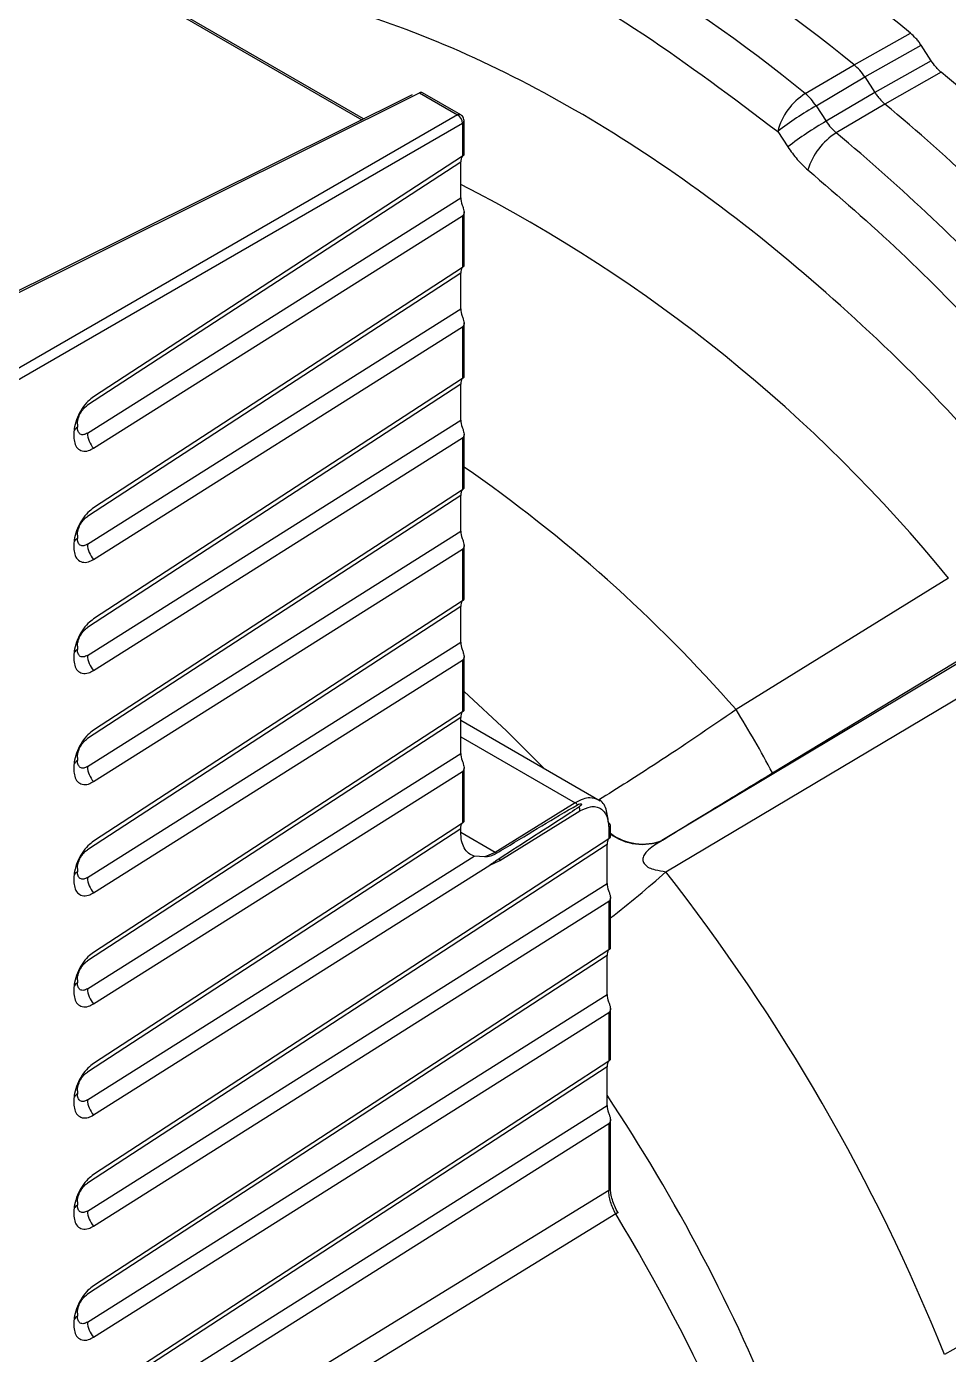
# Model space of a CAD drawing. Extents: x 75 to 2075, y 25 to 1460.
# Drawn here: x 1851.12 to 1885.41, y 570.92 to 620.32 of the extents above; entities that cross this region are included whole.
import ezdxf

# ---------------------------------------------------------------- set-up
doc = ezdxf.new("R2010")
doc.units = 0
doc.header["$LTSCALE"] = 5
doc.linetypes.add('SLD-KATı', pattern=[0])
doc.layers.get('0').update_dxf_attribs({"linetype": 'CONTINUOUS'})

msp = doc.modelspace()

# ---------------------------------------------------------------- linework, layer by layer
at = {"color": 8, "linetype": 'SLD-KATı'}
for p, q in [((1853.926, 622.433), (1863.588, 616.855)), ((1867.27, 593.899), (1871.522, 591.445)), ((1868.546, 589.6), (1867.273, 590.335))]:
    msp.add_line(p, q, dxfattribs=at)
at = {"color": 7, "linetype": 'SLD-KATı'}
for p, q in [((1863.657, 616.889), (1854.041, 622.44)), ((1881.898, 618.898), (1883.995, 620.077)), ((1882.301, 618.445), (1884.398, 619.624)), ((1884.769, 619.05), (1884.398, 619.624)), ((1884.769, 619.05), (1882.672, 617.87)), ((1880.086, 617.826), (1881.898, 618.898)), ((1885.145, 618.619), (1883.049, 617.439)), ((1880.489, 617.373), (1882.301, 618.445)), ((1882.301, 618.445), (1882.672, 617.87)), ((1865.458, 617.786), (1849.462, 609.82)), ((1849.583, 609.805), (1865.736, 617.85)), ((1865.736, 617.85), (1867.154, 617.032)), ((1867.269, 617.039), (1865.852, 617.857)), ((1882.672, 617.87), (1880.86, 616.799)), ((1867.154, 617.032), (1849.689, 606.95)), ((1880.489, 617.373), (1880.86, 616.799)), ((1883.049, 617.439), (1881.237, 616.367)), ((1849.863, 606.643), (1867.33, 616.726)), ((1867.33, 616.726), (1867.33, 615.493)), ((1867.394, 615.554), (1867.394, 616.823)), ((1879.06, 616.422), (1879.432, 615.848)), ((1867.27, 615.282), (1853.383, 606.231)), ((1867.33, 615.493), (1853.61, 606.55)), ((1867.27, 613.949), (1867.27, 615.282)), ((1853.383, 605.194), (1867.27, 613.949)), ((1853.61, 604.632), (1867.33, 613.283)), ((1867.33, 613.283), (1867.33, 611.359)), ((1867.394, 611.42), (1867.394, 613.415)), ((1867.27, 611.149), (1853.383, 602.097)), ((1867.33, 611.359), (1853.61, 602.416)), ((1867.27, 609.816), (1867.27, 611.149)), ((1853.383, 601.06), (1867.27, 609.816)), ((1853.61, 600.498), (1867.33, 609.149)), ((1867.33, 609.149), (1867.33, 607.225)), ((1867.394, 607.286), (1867.394, 609.281)), ((1867.33, 607.225), (1853.61, 598.283)), ((1867.27, 607.015), (1853.383, 597.964)), ((1867.27, 605.682), (1867.27, 607.015)), ((1853.383, 596.926), (1867.27, 605.682)), ((1852.878, 605.182), (1852.878, 605.063)), ((1853.01, 605.532), (1853.01, 605.413)), ((1867.394, 603.152), (1867.394, 605.148)), ((1853.61, 596.365), (1867.33, 605.015)), ((1867.33, 605.015), (1867.33, 603.092)), ((1867.27, 602.881), (1853.383, 593.83)), ((1867.33, 603.092), (1853.61, 594.149)), ((1867.27, 601.548), (1867.27, 602.881)), ((1853.01, 601.399), (1853.01, 601.28)), ((1853.383, 592.792), (1867.27, 601.548)), ((1852.878, 601.048), (1852.878, 600.929)), ((1853.61, 592.231), (1867.33, 600.882)), ((1867.33, 600.882), (1867.33, 598.958)), ((1867.394, 599.019), (1867.394, 601.014)), ((1893.057, 600.997), (1874.754, 590.04)), ((1874.897, 588.878), (1893.272, 599.822)), ((1885.41, 599.806), (1877.512, 594.909)), ((1867.27, 598.747), (1853.383, 589.696)), ((1867.33, 598.958), (1853.61, 590.015)), ((1867.27, 597.415), (1867.27, 598.747)), ((1853.01, 597.265), (1853.01, 597.146)), ((1853.383, 588.659), (1867.27, 597.415)), ((1878.863, 592.555), (1886.825, 597.38)), ((1852.878, 596.914), (1852.878, 596.795)), ((1853.61, 588.097), (1867.33, 596.748)), ((1867.33, 596.748), (1867.33, 594.824)), ((1867.394, 594.885), (1867.394, 596.88)), ((1867.33, 594.824), (1853.61, 585.881)), ((1867.27, 594.614), (1853.383, 585.563)), ((1867.27, 593.281), (1867.27, 594.614)), ((1872.461, 591.51), (1867.27, 594.506)), ((1853.383, 584.525), (1867.27, 593.281)), ((1852.878, 592.78), (1852.878, 592.662)), ((1853.01, 593.131), (1853.01, 593.012)), ((1853.61, 583.963), (1867.33, 592.614)), ((1867.33, 592.614), (1867.33, 590.69)), ((1867.394, 590.751), (1867.394, 592.746)), ((1871.522, 591.445), (1868.546, 589.6)), ((1868.729, 589.298), (1871.704, 591.142)), ((1867.27, 590.48), (1853.383, 581.429)), ((1867.33, 590.69), (1853.61, 581.748)), ((1867.27, 590.364), (1867.27, 590.48)), ((1872.774, 590.501), (1872.774, 590.105)), ((1872.838, 590.166), (1872.838, 590.598)), ((1872.714, 589.895), (1853.383, 577.295)), ((1872.774, 590.105), (1853.61, 577.614)), ((1872.714, 588.446), (1872.714, 589.895)), ((1874.754, 590.04), (1874.775, 590.053)), ((1853.383, 580.391), (1867.77, 589.462)), ((1868.167, 589.435), (1867.77, 589.462)), ((1868.546, 589.6), (1868.167, 589.435)), ((1853.01, 588.997), (1853.01, 588.879)), ((1853.61, 579.83), (1868.356, 589.128)), ((1868.356, 589.128), (1868.729, 589.298)), ((1852.878, 588.647), (1852.878, 588.528)), ((1853.383, 576.258), (1872.714, 588.446)), ((1872.838, 586.032), (1872.838, 587.912)), ((1853.61, 575.696), (1872.774, 587.779)), ((1872.774, 587.779), (1872.774, 585.971)), ((1872.774, 585.971), (1853.61, 573.48)), ((1872.714, 585.761), (1853.383, 573.161)), ((1872.714, 584.312), (1872.714, 585.761)), ((1852.878, 584.513), (1852.878, 584.394)), ((1853.01, 584.864), (1853.01, 584.745)), ((1853.383, 572.124), (1872.714, 584.312)), ((1853.61, 571.562), (1872.774, 583.646)), ((1872.774, 583.646), (1872.774, 581.838)), ((1872.838, 581.898), (1872.838, 583.778)), ((1872.714, 581.627), (1853.383, 569.028)), ((1872.774, 581.838), (1853.61, 569.346)), ((1872.714, 580.178), (1872.714, 581.627)), ((1903.928, 581.365), (1885.263, 570.923)), ((1853.01, 580.73), (1853.01, 580.611)), ((1852.878, 580.379), (1852.878, 580.26)), ((1853.383, 567.99), (1872.714, 580.178)), ((1853.61, 567.428), (1872.774, 579.512)), ((1872.774, 579.512), (1872.774, 577.027)), ((1872.838, 577.123), (1872.838, 579.644)), ((1872.774, 577.027), (1843.786, 559.204)), ((1853.01, 576.596), (1853.01, 576.477)), ((1873.036, 576.151), (1844.037, 558.347)), ((1852.878, 576.246), (1852.878, 576.127)), ((1852.878, 572.112), (1852.878, 571.993)), ((1853.01, 572.462), (1853.01, 572.344))]:
    msp.add_line(p, q, dxfattribs=at)
at = {"color": 8, "linetype": 'SLD-KATı', "flags": 128}
msp.add_lwpolyline([(1870.381, 592.711), (1868.968, 594.122), (1867.394, 595.583)], dxfattribs=at)
at = {"color": 7, "linetype": 'SLD-KATı'}
for centre, radius, start, end in [((1849.27, 577.717), 54.774, 50.6577, 69.3477), ((1847.115, 576.492), 54.847, 50.6397, 69.3656), ((1845.353, 575.458), 54.785, 50.6549, 69.3505), ((1834.114, 557.64), 79.515, 43.19544, 50.07543), ((1865.801, 617.749), 0.12, 64.717, 122.5168), ((1881.331, 615.84), 2.344, 122.0779, 165.622), ((1866.976, 616.726), 0.354, 0.0592, 59.9408), ((1887.448, 605.366), 13.877, 120.0944, 127.1842), ((1831.932, 556.385), 79.627, 43.2043, 50.06277), ((1887.819, 604.792), 13.877, 120.0944, 127.1842), ((1882.525, 614.294), 2.441, 121.8672, 163.5654), ((1830.192, 555.376), 79.532, 43.19682, 50.07346), ((1854.284, 605.23), 0.901, 182.3284, 221.595), ((1854.284, 601.097), 0.901, 182.3284, 221.595), ((1854.284, 596.963), 0.901, 182.3284, 221.595), ((1847.737, 576.243), 35.142, 27.6586, 32.084), ((1854.284, 592.829), 0.901, 182.3284, 221.595), ((1871.372, 591.168), 0.314, 40.6046, 61.545), ((1871.382, 591.138), 0.323, 0.717, 27.4095), ((1872.718, 590.589), 0.121, 4.2546, 67.051), ((1868.415, 589.351), 0.282, 49.7307, 62.145), ((1868.446, 589.299), 0.283, 359.7979, 16.1764), ((1816.821, 543.377), 73.778, 21.92264, 38.07736), ((1854.284, 588.695), 0.901, 182.3284, 221.595), ((1854.284, 584.562), 0.901, 182.3284, 221.595), ((1854.284, 580.428), 0.901, 182.3284, 221.595), ((1854.284, 576.294), 0.901, 182.3284, 221.595), ((1804.947, 535.346), 79.381, 5.83231, 30.93387), ((1872.62, 576.986), 0.932, 299.5424, 302.3628), ((1854.284, 572.16), 0.901, 182.3284, 221.595)]:
    msp.add_arc(centre, radius, start, end, dxfattribs=at)
at = {"color": 8, "linetype": 'SLD-KATı'}
for centre, radius, start, end in [((1845.72, 568.672), 68.424, 43.19014, 60.01805), ((1867.218, 616.931), 0.12, 64.678, 122.5199), ((1867.275, 616.833), 0.12, 297.4736, 355.2985), ((1841.449, 563.906), 56.757, 39.2362, 62.939), ((1853.215, 605.076), 0.395, 121.3851, 145.9644), ((1836.192, 558.763), 54.898, 41.1794, 55.364), ((1853.215, 600.942), 0.395, 121.3851, 145.9644), ((1853.215, 596.809), 0.395, 121.3851, 145.9644), ((1853.215, 592.675), 0.395, 121.3851, 145.9644), ((1872.719, 590.608), 0.12, 297.4763, 355.2654), ((1874.038, 591.898), 1.987, 232.873, 291.789), ((1874.018, 591.875), 1.978, 233.3934, 291.8613), ((1853.215, 588.541), 0.395, 121.3851, 145.9644), ((1850.291, 616.287), 36.834, 307.7448, 311.9153), ((1853.215, 584.407), 0.395, 121.3851, 145.9644), ((1853.215, 580.274), 0.395, 121.3851, 145.9644), ((1815.772, 542.774), 68.341, 21.92466, 33.57056), ((1872.719, 577.133), 0.12, 297.475, 355.2816), ((1853.215, 576.14), 0.395, 121.3851, 145.9644), ((1874.999, 572.8), 3.883, 118.9618, 120.366), ((1853.215, 572.006), 0.395, 121.3851, 145.9644)]:
    msp.add_arc(centre, radius, start, end, dxfattribs=at)
at = {"color": 7, "linetype": 'SLD-KATı'}
for centre, ratio, start_param, end_param in [((1867.713, 615.027), 0.577117, 0.298736, 0.783919), ((1867.713, 613.694), 0.577644, 0.784373, 1.269556), ((1867.713, 610.893), 0.577117, 0.298736, 0.783919), ((1867.713, 609.561), 0.577644, 0.784373, 1.269556), ((1867.713, 606.759), 0.577117, 0.298736, 0.783919), ((1867.713, 605.427), 0.577644, 0.784373, 1.269556), ((1867.713, 602.625), 0.577117, 0.298736, 0.783919), ((1867.713, 601.293), 0.577644, 0.784373, 1.269556), ((1867.713, 598.492), 0.577117, 0.298736, 0.783919), ((1867.713, 597.159), 0.577644, 0.784373, 1.269556), ((1867.713, 594.358), 0.577117, 0.298736, 0.783919), ((1867.713, 593.026), 0.577644, 0.784373, 1.269556), ((1873.157, 589.639), 0.577117, 0.29868, 0.783919), ((1873.157, 588.191), 0.577644, 0.784373, 1.269611), ((1873.157, 585.505), 0.577117, 0.29868, 0.783919), ((1873.157, 584.057), 0.577644, 0.784373, 1.269611), ((1873.157, 581.371), 0.577117, 0.29868, 0.783919), ((1873.157, 579.923), 0.577644, 0.784373, 1.269611)]:
    msp.add_ellipse(centre, major_axis=(-0.313, 0.541), ratio=ratio, start_param=start_param, end_param=end_param, dxfattribs=at)
for points, knots in [([(1863.977, 625.129), (1865.644, 624.459), (1868.978, 623.117), (1874.059, 620.184), (1877.394, 617.676), (1879.06, 616.422)], [0, 0, 0, 0, 0.333216, 0.666769, 1, 1, 1, 1]), ([(1884.398, 619.624), (1884.367, 619.669), (1884.306, 619.758), (1884.174, 619.919), (1884.065, 620.015), (1883.995, 620.077)], [0, 0, 0, 0, 0.25653, 0.513061, 1, 1, 1, 1]), ([(1885.145, 618.619), (1885.11, 618.649), (1885.04, 618.711), (1884.909, 618.85), (1884.824, 618.971), (1884.769, 619.05)], [0, 0, 0, 0, 0.255747, 0.511494, 1, 1, 1, 1]), ([(1882.301, 618.445), (1882.24, 618.532), (1882.118, 618.706), (1881.971, 618.834), (1881.898, 618.898)], [0, 0, 0, 0, 0.499998, 1, 1, 1, 1]), ([(1880.489, 617.373), (1880.428, 617.459), (1880.304, 617.632), (1880.159, 617.762), (1880.086, 617.826)], [0, 0, 0, 0, 0.499995, 1, 1, 1, 1]), ([(1882.672, 617.87), (1882.701, 617.828), (1882.758, 617.744), (1882.881, 617.592), (1882.982, 617.5), (1883.049, 617.439)], [0, 0, 0, 0, 0.25589, 0.51178, 1, 1, 1, 1]), ([(1867.394, 616.823), (1867.391, 616.853), (1867.384, 616.914), (1867.337, 616.991), (1867.291, 617.023), (1867.269, 617.039)], [0, 0, 0, 0, 0.3527033, 0.6944216, 1, 1, 1, 1]), ([(1880.86, 616.799), (1880.917, 616.717), (1881.031, 616.553), (1881.168, 616.429), (1881.237, 616.367)], [0, 0, 0, 0, 0.5013397, 1, 1, 1, 1]), ([(1867.33, 615.493), (1867.345, 615.503), (1867.374, 615.524), (1867.393, 615.547), (1867.392, 615.552), (1867.392, 615.554)], [0, 0, 0, 0, 0.385537, 0.770871, 1, 1, 1, 1]), ([(1879.432, 615.848), (1879.546, 615.684), (1879.775, 615.357), (1880.048, 615.109), (1880.184, 614.985)], [0, 0, 0, 0, 0.500863, 1, 1, 1, 1]), ([(1867.321, 613.682), (1867.336, 613.643), (1867.362, 613.573), (1867.391, 613.474), (1867.397, 613.393), (1867.38, 613.325), (1867.347, 613.297), (1867.33, 613.283)], [0, 0, 0, 0, 0.265359, 0.47436, 0.649626, 0.825636, 1, 1, 1, 1]), ([(1867.33, 611.359), (1867.345, 611.369), (1867.374, 611.39), (1867.393, 611.413), (1867.392, 611.418), (1867.392, 611.42)], [0, 0, 0, 0, 0.385537, 0.770871, 1, 1, 1, 1]), ([(1867.321, 609.548), (1867.336, 609.509), (1867.362, 609.44), (1867.391, 609.34), (1867.397, 609.259), (1867.38, 609.191), (1867.347, 609.163), (1867.33, 609.149)], [0, 0, 0, 0, 0.2653585, 0.4743597, 0.6496257, 0.825636, 1, 1, 1, 1]), ([(1867.33, 607.225), (1867.345, 607.236), (1867.374, 607.257), (1867.393, 607.279), (1867.392, 607.284), (1867.392, 607.286)], [0, 0, 0, 0, 0.385537, 0.770871, 1, 1, 1, 1]), ([(1853.61, 606.55), (1853.54, 606.497), (1853.39, 606.383), (1853.178, 606.112), (1853.001, 605.781), (1852.895, 605.452), (1852.883, 605.263), (1852.878, 605.182)], [0, 0, 0, 0, 0.182533, 0.392918, 0.610082, 0.833201, 1, 1, 1, 1]), ([(1853.01, 605.532), (1853.015, 605.593), (1853.022, 605.687), (1853.069, 605.823), (1853.117, 605.928), (1853.177, 606.025), (1853.264, 606.138), (1853.336, 606.194), (1853.383, 606.231)], [0, 0, 0, 0, 0.239412, 0.371079, 0.49978, 0.631515, 0.760283, 1, 1, 1, 1]), ([(1853.383, 605.194), (1853.336, 605.17), (1853.263, 605.134), (1853.176, 605.135), (1853.117, 605.157), (1853.069, 605.199), (1853.022, 605.276), (1853.015, 605.359), (1853.01, 605.413)], [0, 0, 0, 0, 0.239717, 0.371487, 0.500223, 0.631922, 0.760588, 1, 1, 1, 1]), ([(1867.321, 605.415), (1867.336, 605.376), (1867.362, 605.306), (1867.391, 605.206), (1867.397, 605.125), (1867.38, 605.058), (1867.347, 605.029), (1867.33, 605.015)], [0, 0, 0, 0, 0.265359, 0.47436, 0.649626, 0.825636, 1, 1, 1, 1]), ([(1852.878, 605.063), (1852.884, 604.981), (1852.897, 604.806), (1853.007, 604.617), (1853.183, 604.514), (1853.396, 604.518), (1853.546, 604.598), (1853.61, 604.632)], [0, 0, 0, 0, 0.182545, 0.392359, 0.609386, 0.832501, 1, 1, 1, 1]), ([(1867.33, 603.092), (1867.345, 603.102), (1867.374, 603.123), (1867.393, 603.145), (1867.392, 603.151), (1867.392, 603.152)], [0, 0, 0, 0, 0.385537, 0.770871, 1, 1, 1, 1]), ([(1853.61, 602.416), (1853.54, 602.364), (1853.39, 602.25), (1853.178, 601.978), (1853.001, 601.648), (1852.895, 601.319), (1852.883, 601.129), (1852.878, 601.048)], [0, 0, 0, 0, 0.182533, 0.392918, 0.610082, 0.833201, 1, 1, 1, 1]), ([(1853.01, 601.399), (1853.015, 601.459), (1853.022, 601.553), (1853.069, 601.69), (1853.117, 601.794), (1853.177, 601.891), (1853.264, 602.004), (1853.336, 602.061), (1853.383, 602.097)], [0, 0, 0, 0, 0.239412, 0.371079, 0.49978, 0.631515, 0.760283, 1, 1, 1, 1]), ([(1853.383, 601.06), (1853.336, 601.036), (1853.263, 601), (1853.176, 601.002), (1853.117, 601.023), (1853.069, 601.065), (1853.022, 601.142), (1853.015, 601.225), (1853.01, 601.28)], [0, 0, 0, 0, 0.239717, 0.371487, 0.500223, 0.631922, 0.760588, 1, 1, 1, 1]), ([(1867.321, 601.281), (1867.336, 601.242), (1867.362, 601.172), (1867.391, 601.073), (1867.397, 600.991), (1867.38, 600.924), (1867.347, 600.896), (1867.33, 600.882)], [0, 0, 0, 0, 0.265359, 0.47436, 0.649626, 0.825636, 1, 1, 1, 1]), ([(1852.878, 600.929), (1852.884, 600.848), (1852.897, 600.673), (1853.007, 600.483), (1853.183, 600.38), (1853.396, 600.385), (1853.546, 600.464), (1853.61, 600.498)], [0, 0, 0, 0, 0.182545, 0.392359, 0.609386, 0.832501, 1, 1, 1, 1]), ([(1867.33, 598.958), (1867.345, 598.968), (1867.374, 598.989), (1867.393, 599.012), (1867.392, 599.017), (1867.392, 599.019)], [0, 0, 0, 0, 0.385537, 0.770871, 1, 1, 1, 1]), ([(1853.61, 598.283), (1853.54, 598.23), (1853.39, 598.116), (1853.178, 597.845), (1853.001, 597.514), (1852.895, 597.185), (1852.883, 596.995), (1852.878, 596.914)], [0, 0, 0, 0, 0.182533, 0.392918, 0.610082, 0.833201, 1, 1, 1, 1]), ([(1853.01, 597.265), (1853.015, 597.326), (1853.022, 597.42), (1853.069, 597.556), (1853.117, 597.66), (1853.177, 597.757), (1853.264, 597.87), (1853.336, 597.927), (1853.383, 597.964)], [0, 0, 0, 0, 0.239412, 0.371079, 0.49978, 0.631515, 0.760283, 1, 1, 1, 1]), ([(1852.878, 596.795), (1852.884, 596.714), (1852.897, 596.539), (1853.007, 596.35), (1853.183, 596.246), (1853.396, 596.251), (1853.546, 596.33), (1853.61, 596.365)], [0, 0, 0, 0, 0.182545, 0.392359, 0.609386, 0.832501, 1, 1, 1, 1]), ([(1853.383, 596.926), (1853.336, 596.903), (1853.263, 596.866), (1853.176, 596.868), (1853.117, 596.889), (1853.069, 596.931), (1853.022, 597.008), (1853.015, 597.092), (1853.01, 597.146)], [0, 0, 0, 0, 0.239717, 0.371487, 0.500223, 0.631922, 0.760588, 1, 1, 1, 1]), ([(1867.321, 597.147), (1867.336, 597.108), (1867.362, 597.038), (1867.391, 596.939), (1867.397, 596.858), (1867.38, 596.79), (1867.347, 596.762), (1867.33, 596.748)], [0, 0, 0, 0, 0.265359, 0.47436, 0.649626, 0.825636, 1, 1, 1, 1]), ([(1867.33, 594.824), (1867.345, 594.834), (1867.374, 594.855), (1867.393, 594.878), (1867.392, 594.883), (1867.392, 594.885)], [0, 0, 0, 0, 0.385537, 0.770871, 1, 1, 1, 1]), ([(1853.61, 594.149), (1853.54, 594.096), (1853.39, 593.982), (1853.178, 593.711), (1853.001, 593.38), (1852.895, 593.051), (1852.883, 592.862), (1852.878, 592.78)], [0, 0, 0, 0, 0.182533, 0.392918, 0.610082, 0.833201, 1, 1, 1, 1]), ([(1853.01, 593.131), (1853.015, 593.192), (1853.022, 593.286), (1853.069, 593.422), (1853.117, 593.526), (1853.177, 593.623), (1853.264, 593.737), (1853.336, 593.793), (1853.383, 593.83)], [0, 0, 0, 0, 0.239412, 0.371079, 0.49978, 0.631515, 0.760283, 1, 1, 1, 1]), ([(1853.383, 592.792), (1853.336, 592.769), (1853.263, 592.732), (1853.176, 592.734), (1853.117, 592.756), (1853.069, 592.798), (1853.022, 592.875), (1853.015, 592.958), (1853.01, 593.012)], [0, 0, 0, 0, 0.239717, 0.371487, 0.500223, 0.631922, 0.760588, 1, 1, 1, 1]), ([(1867.321, 593.013), (1867.336, 592.974), (1867.362, 592.905), (1867.391, 592.805), (1867.397, 592.724), (1867.38, 592.656), (1867.347, 592.628), (1867.33, 592.614)], [0, 0, 0, 0, 0.265359, 0.47436, 0.649626, 0.825636, 1, 1, 1, 1]), ([(1852.878, 592.662), (1852.884, 592.58), (1852.897, 592.405), (1853.007, 592.216), (1853.183, 592.112), (1853.396, 592.117), (1853.546, 592.197), (1853.61, 592.231)], [0, 0, 0, 0, 0.182545, 0.392359, 0.609386, 0.832501, 1, 1, 1, 1]), ([(1874.775, 590.053), (1875.41, 590.445), (1876.679, 591.229), (1878.135, 592.113), (1878.863, 592.555)], [0, 0, 0, 0, 0.499834, 1, 1, 1, 1]), ([(1868.597, 589.566), (1868.709, 589.634), (1869.272, 589.975), (1870.274, 590.582), (1871.169, 591.111), (1871.611, 591.373)], [0, 0, 0, 0, 0.1124205, 0.5621029, 1, 1, 1, 1]), ([(1871.611, 591.373), (1871.639, 591.388), (1871.677, 591.407), (1871.725, 591.412), (1871.743, 591.408), (1871.751, 591.404), (1871.756, 591.399), (1871.759, 591.394), (1871.76, 591.387), (1871.758, 591.374), (1871.738, 591.34), (1871.705, 591.312), (1871.675, 591.291), (1871.668, 591.287)], [0, 0, 0, 0, 0.324787, 0.419341, 0.466849, 0.483394, 0.500092, 0.515254, 0.531897, 0.55923, 0.635624, 0.917225, 1, 1, 1, 1]), ([(1871.704, 591.142), (1871.84, 591.208), (1872.048, 591.311), (1872.298, 591.304), (1872.467, 591.241), (1872.605, 591.119), (1872.738, 590.898), (1872.76, 590.657), (1872.774, 590.501)], [0, 0, 0, 0, 0.239836, 0.369911, 0.50022, 0.630227, 0.760468, 1, 1, 1, 1]), ([(1872.765, 590.7), (1872.746, 590.877), (1872.705, 591.24), (1872.537, 591.51), (1872.401, 591.544), (1872.4, 591.544)], [0, 0, 0, 0, 0.485266, 0.996983, 1, 1, 1, 1]), ([(1871.668, 591.287), (1871.558, 591.214), (1871.009, 590.852), (1870.026, 590.216), (1869.15, 589.655), (1868.718, 589.378)], [0, 0, 0, 0, 0.1124152, 0.5620785, 1, 1, 1, 1]), ([(1867.77, 589.462), (1867.696, 589.492), (1867.549, 589.552), (1867.393, 589.755), (1867.289, 590.021), (1867.276, 590.25), (1867.27, 590.364)], [0, 0, 0, 0, 0.25, 0.500113, 0.749979, 1, 1, 1, 1]), ([(1867.33, 590.69), (1867.345, 590.701), (1867.374, 590.722), (1867.393, 590.744), (1867.392, 590.749), (1867.392, 590.751)], [0, 0, 0, 0, 0.385537, 0.770871, 1, 1, 1, 1]), ([(1853.61, 590.015), (1853.54, 589.962), (1853.39, 589.849), (1853.178, 589.577), (1853.001, 589.246), (1852.895, 588.917), (1852.883, 588.728), (1852.878, 588.647)], [0, 0, 0, 0, 0.182533, 0.392918, 0.610082, 0.833201, 1, 1, 1, 1]), ([(1872.774, 590.105), (1872.789, 590.115), (1872.818, 590.136), (1872.837, 590.159), (1872.837, 590.164), (1872.836, 590.166)], [0, 0, 0, 0, 0.385544, 0.770886, 1, 1, 1, 1]), ([(1874.754, 590.04), (1874.626, 589.96), (1874.41, 589.825), (1874.157, 589.622), (1874.049, 589.451), (1874.034, 589.321), (1874.069, 589.217), (1874.14, 589.123), (1874.275, 589.013), (1874.543, 588.941), (1874.762, 588.902), (1874.897, 588.878)], [0, 0, 0, 0, 0.1858245, 0.314876, 0.4036303, 0.496101, 0.5456888, 0.6032259, 0.7017518, 0.8163041, 1, 1, 1, 1]), ([(1853.01, 588.997), (1853.015, 589.058), (1853.022, 589.152), (1853.069, 589.289), (1853.117, 589.393), (1853.177, 589.49), (1853.264, 589.603), (1853.336, 589.659), (1853.383, 589.696)], [0, 0, 0, 0, 0.239412, 0.371079, 0.49978, 0.631515, 0.760283, 1, 1, 1, 1]), ([(1868.167, 589.435), (1868.201, 589.439), (1868.27, 589.448), (1868.404, 589.478), (1868.515, 589.518), (1868.585, 589.559), (1868.597, 589.566)], [0, 0, 0, 0, 0.237278, 0.474576, 0.909016, 1, 1, 1, 1]), ([(1868.718, 589.378), (1868.677, 589.35), (1868.596, 589.296), (1868.498, 589.224), (1868.418, 589.168), (1868.377, 589.141), (1868.356, 589.128)], [0, 0, 0, 0, 0.3330333, 0.6664697, 0.8331993, 1, 1, 1, 1]), ([(1853.383, 588.659), (1853.336, 588.635), (1853.263, 588.599), (1853.176, 588.6), (1853.117, 588.622), (1853.069, 588.664), (1853.022, 588.741), (1853.015, 588.824), (1853.01, 588.879)], [0, 0, 0, 0, 0.239717, 0.371487, 0.500223, 0.631922, 0.760588, 1, 1, 1, 1]), ([(1852.878, 588.528), (1852.884, 588.446), (1852.897, 588.271), (1853.007, 588.082), (1853.183, 587.979), (1853.396, 587.983), (1853.546, 588.063), (1853.61, 588.097)], [0, 0, 0, 0, 0.182545, 0.392359, 0.609386, 0.832501, 1, 1, 1, 1]), ([(1872.765, 588.178), (1872.78, 588.139), (1872.806, 588.07), (1872.835, 587.97), (1872.842, 587.889), (1872.824, 587.822), (1872.791, 587.793), (1872.774, 587.779)], [0, 0, 0, 0, 0.265367, 0.474365, 0.649633, 0.825645, 1, 1, 1, 1]), ([(1853.61, 585.881), (1853.54, 585.829), (1853.39, 585.715), (1853.178, 585.443), (1853.001, 585.113), (1852.895, 584.784), (1852.883, 584.594), (1852.878, 584.513)], [0, 0, 0, 0, 0.182533, 0.392918, 0.610082, 0.833201, 1, 1, 1, 1]), ([(1872.774, 585.971), (1872.789, 585.982), (1872.818, 586.002), (1872.837, 586.025), (1872.837, 586.03), (1872.836, 586.032)], [0, 0, 0, 0, 0.3855443, 0.7708858, 1, 1, 1, 1]), ([(1853.01, 584.864), (1853.015, 584.924), (1853.022, 585.018), (1853.069, 585.155), (1853.117, 585.259), (1853.177, 585.356), (1853.264, 585.469), (1853.336, 585.526), (1853.383, 585.563)], [0, 0, 0, 0, 0.2394121, 0.371079, 0.4997799, 0.6315153, 0.7602832, 1, 1, 1, 1]), ([(1852.878, 584.394), (1852.884, 584.313), (1852.897, 584.138), (1853.007, 583.949), (1853.183, 583.845), (1853.396, 583.85), (1853.546, 583.929), (1853.61, 583.963)], [0, 0, 0, 0, 0.182545, 0.392359, 0.609386, 0.832501, 1, 1, 1, 1]), ([(1853.383, 584.525), (1853.336, 584.501), (1853.263, 584.465), (1853.176, 584.467), (1853.117, 584.488), (1853.069, 584.53), (1853.022, 584.607), (1853.015, 584.691), (1853.01, 584.745)], [0, 0, 0, 0, 0.239717, 0.371487, 0.500223, 0.631922, 0.760588, 1, 1, 1, 1]), ([(1872.765, 584.045), (1872.78, 584.006), (1872.806, 583.936), (1872.835, 583.837), (1872.842, 583.755), (1872.824, 583.688), (1872.791, 583.66), (1872.774, 583.646)], [0, 0, 0, 0, 0.265367, 0.474365, 0.649633, 0.825645, 1, 1, 1, 1]), ([(1853.61, 581.748), (1853.54, 581.695), (1853.39, 581.581), (1853.178, 581.31), (1853.001, 580.979), (1852.895, 580.65), (1852.883, 580.46), (1852.878, 580.379)], [0, 0, 0, 0, 0.182533, 0.392918, 0.610082, 0.833201, 1, 1, 1, 1]), ([(1853.01, 580.73), (1853.015, 580.791), (1853.022, 580.885), (1853.069, 581.021), (1853.117, 581.125), (1853.177, 581.222), (1853.264, 581.335), (1853.336, 581.392), (1853.383, 581.429)], [0, 0, 0, 0, 0.239412, 0.371079, 0.49978, 0.631515, 0.760283, 1, 1, 1, 1]), ([(1872.774, 581.838), (1872.789, 581.848), (1872.818, 581.869), (1872.837, 581.891), (1872.837, 581.897), (1872.836, 581.898)], [0, 0, 0, 0, 0.385544, 0.770886, 1, 1, 1, 1]), ([(1853.383, 580.391), (1853.336, 580.368), (1853.263, 580.331), (1853.176, 580.333), (1853.117, 580.354), (1853.069, 580.396), (1853.022, 580.473), (1853.015, 580.557), (1853.01, 580.611)], [0, 0, 0, 0, 0.239717, 0.371487, 0.500223, 0.631922, 0.760588, 1, 1, 1, 1]), ([(1852.878, 580.26), (1852.884, 580.179), (1852.897, 580.004), (1853.007, 579.815), (1853.183, 579.711), (1853.396, 579.716), (1853.546, 579.795), (1853.61, 579.83)], [0, 0, 0, 0, 0.182545, 0.392359, 0.609386, 0.832501, 1, 1, 1, 1]), ([(1872.765, 579.911), (1872.78, 579.872), (1872.806, 579.802), (1872.835, 579.703), (1872.842, 579.621), (1872.824, 579.554), (1872.791, 579.526), (1872.774, 579.512)], [0, 0, 0, 0, 0.265367, 0.4743652, 0.6496329, 0.8256446, 1, 1, 1, 1]), ([(1853.61, 577.614), (1853.54, 577.561), (1853.39, 577.447), (1853.178, 577.176), (1853.001, 576.845), (1852.895, 576.516), (1852.883, 576.327), (1852.878, 576.246)], [0, 0, 0, 0, 0.182533, 0.392918, 0.610082, 0.833201, 1, 1, 1, 1]), ([(1853.01, 576.596), (1853.015, 576.657), (1853.022, 576.751), (1853.069, 576.887), (1853.117, 576.991), (1853.177, 577.088), (1853.264, 577.202), (1853.336, 577.258), (1853.383, 577.295)], [0, 0, 0, 0, 0.239412, 0.371079, 0.49978, 0.631515, 0.760283, 1, 1, 1, 1]), ([(1873.036, 576.151), (1872.997, 576.224), (1872.92, 576.369), (1872.839, 576.595), (1872.785, 576.819), (1872.778, 576.957), (1872.774, 577.027)], [0, 0, 0, 0, 0.249804, 0.498831, 0.748406, 1, 1, 1, 1]), ([(1873.119, 576.198), (1873.077, 576.276), (1872.993, 576.432), (1872.906, 576.673), (1872.849, 576.908), (1872.842, 577.051), (1872.838, 577.123)], [0, 0, 0, 0, 0.2521287, 0.501913, 0.7507007, 1, 1, 1, 1]), ([(1853.383, 576.258), (1853.336, 576.234), (1853.263, 576.197), (1853.176, 576.199), (1853.117, 576.221), (1853.069, 576.263), (1853.022, 576.34), (1853.015, 576.423), (1853.01, 576.477)], [0, 0, 0, 0, 0.239717, 0.371487, 0.500223, 0.631922, 0.760588, 1, 1, 1, 1]), ([(1852.878, 576.127), (1852.884, 576.045), (1852.897, 575.87), (1853.007, 575.681), (1853.183, 575.577), (1853.396, 575.582), (1853.546, 575.662), (1853.61, 575.696)], [0, 0, 0, 0, 0.182545, 0.392359, 0.609386, 0.832501, 1, 1, 1, 1]), ([(1853.61, 573.48), (1853.54, 573.427), (1853.39, 573.314), (1853.178, 573.042), (1853.001, 572.711), (1852.895, 572.382), (1852.883, 572.193), (1852.878, 572.112)], [0, 0, 0, 0, 0.182533, 0.392918, 0.610082, 0.833201, 1, 1, 1, 1]), ([(1853.01, 572.462), (1853.015, 572.523), (1853.022, 572.617), (1853.069, 572.754), (1853.117, 572.858), (1853.177, 572.955), (1853.264, 573.068), (1853.336, 573.124), (1853.383, 573.161)], [0, 0, 0, 0, 0.239412, 0.371079, 0.49978, 0.631515, 0.760283, 1, 1, 1, 1]), ([(1853.383, 572.124), (1853.336, 572.1), (1853.263, 572.064), (1853.176, 572.066), (1853.117, 572.087), (1853.069, 572.129), (1853.022, 572.206), (1853.015, 572.289), (1853.01, 572.344)], [0, 0, 0, 0, 0.239717, 0.371487, 0.500223, 0.631922, 0.760588, 1, 1, 1, 1]), ([(1852.878, 571.993), (1852.884, 571.911), (1852.897, 571.737), (1853.007, 571.547), (1853.183, 571.444), (1853.396, 571.448), (1853.546, 571.528), (1853.61, 571.562)], [0, 0, 0, 0, 0.182545, 0.392359, 0.609386, 0.832501, 1, 1, 1, 1])]:
    msp.add_open_spline(points, degree=3, knots=knots, dxfattribs=at)
at = {"color": 8, "linetype": 'SLD-KATı'}
for points, knots in [([(1888.836, 602.182), (1887.523, 603.688), (1884.867, 606.735), (1880.58, 610.768), (1876.105, 614.344), (1871.519, 617.321), (1866.932, 619.639), (1862.459, 621.228), (1858.281, 622.129), (1855.73, 622.152), (1854.522, 622.163)], [0, 0, 0, 0, 0.122872, 0.248583, 0.37626, 0.504943, 0.633626, 0.761303, 0.887014, 1, 1, 1, 1]), ([(1877.512, 594.909), (1876.509, 594.223), (1874.718, 592.998), (1873.108, 591.99), (1872.399, 591.545)], [0, 0, 0, 0, 0.559582, 1, 1, 1, 1]), ([(1872.4, 591.544), (1872.294, 591.585), (1872.12, 591.651), (1871.81, 591.596), (1871.622, 591.497), (1871.522, 591.445)], [0, 0, 0, 0, 0.421527, 0.691729, 1, 1, 1, 1])]:
    msp.add_open_spline(points, degree=3, knots=knots, dxfattribs=at)
at = {"color": 7, "linetype": 'SLD-KATı'}
for points in [[(1880.184, 614.985), (1881.339, 613.991), (1883.649, 612.002), (1885.863, 609.718), (1886.969, 608.576)], [(1867.27, 590.48), (1867.272, 590.52), (1867.276, 590.6), (1867.306, 590.659), (1867.321, 590.688)]]:
    msp.add_open_spline(points, degree=3, dxfattribs=at)

doc.saveas('drawing.dxf')
